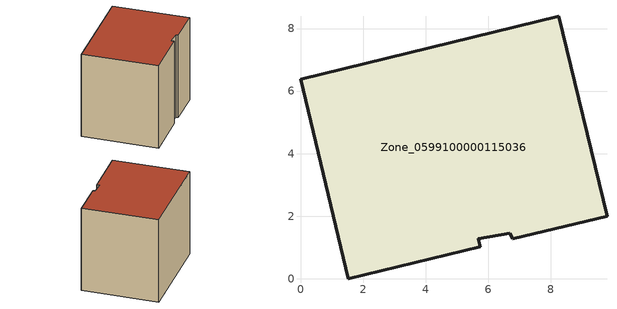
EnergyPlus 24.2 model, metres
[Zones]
Zone_0599100000115036
 floor ground (C_G): 6.69,1.45 5.69,1.27 5.75,1.02 1.53,0 0,6.38 8.26,8.39 9.8,2 6.79,1.27 z0
 wall outside (C_F): 1.53,0 5.75,1.02 5.69,1.27 6.69,1.45 6.79,1.27 9.8,2 8.26,8.39 0,6.38 1.53,0 z0:7.62
 roof outside (C_R): 5.69,1.27 6.69,1.45 6.79,1.27 9.8,2 8.26,8.39 0,6.38 1.53,0 5.75,1.02 z7.62
[BUILDING]
Pand.0599100000115036: North Axis=0; Terrain=City; Loads Convergence Tolerance Value=0.04; Temperature Convergence Tolerance Value=0.4; Solar Distribution=FullExterior; Maximum Number of Warmup Days=25; Minimum Number of Warmup Days=1
[Site:Location]
Rotterdam.The.Hague.AP_ZH_NLD Design_Conditions: Latitude=51.96; Longitude=4.45; Time Zone=1; Elevation=-4.5
[SITE:GROUNDTEMPERATURE:BUILDINGSURFACE]
18, 18, 18, 18, 18, 18, 18, 18, 18, 18, 18, 18
[MATERIAL] Thermal Absorptance=0.9; Solar Absorptance=0.7; Visible Absorptance=0.7
Name | Roughness | Thickness | Conductivity | Density | Specific Heat
G.TC.1965-1974 | MediumSmooth | 0.15 | 0.882353 | 540 | 1210
F.TC.1965-1974 | Rough | 0.3 | 0.697674 | 1920 | 840
R.TC.1965-1974 | MediumRough | 0.2 | 0.232558 | 1500 | 1000
[CONSTRUCTION]
C_G: G.TC.1965-1974
C_F: F.TC.1965-1974
C_R: R.TC.1965-1974
[ZONE]
Zone_0599100000115036: Type=1; Multiplier=1; Ceiling Height=Autocalculate; Volume=Autocalculate; Floor Area=autocalculate; Part of Total Floor Area=Yes
[ZONEINFILTRATION:DESIGNFLOWRATE]
Infil_Zone_0599100000115036: Zone or ZoneList or Space or SpaceList=Zone_0599100000115036; Schedule=AlwaysOn; Design Flow Rate Calculation Method=Flow/Area; Flow Rate per Floor Area=0.003; Constant Term Coefficient=1; Temperature Term Coefficient=0; Velocity Term Coefficient=0; Velocity Squared Term Coefficient=0
[HVACTEMPLATE:ZONE:IDEALLOADSAIRSYSTEM]
Zone_0599100000115036: Maximum Heating Supply Air Temperature=50; Minimum Cooling Supply Air Temperature=13; Maximum Heating Supply Air Humidity Ratio=0.0156; Minimum Cooling Supply Air Humidity Ratio=0.0077; Heating Limit=NoLimit; Cooling Limit=NoLimit; Dehumidification Control Type=ConstantSensibleHeatRatio; Cooling Sensible Heat Ratio=0.7; Dehumidification Setpoint=60; Humidification Control Type=None; Humidification Setpoint=30; Outdoor Air Method=None; Outdoor Air Flow Rate per Person=0.00944; Outdoor Air Flow Rate per Zone Floor Area=0; Outdoor Air Flow Rate per Zone=0; Demand Controlled Ventilation Type=None; Outdoor Air Economizer Type=NoEconomizer; Heat Recovery Type=None; Sensible Heat Recovery Effectiveness=0.7; Latent Heat Recovery Effectiveness=0.65
[ZONECONTROL:THERMOSTAT]
ThermostatControl_Zone_0599100000115036: Zone or ZoneList=Zone_0599100000115036; Control Type Schedule=DualSetpointControlType; Control 1=Thermostat_Zone_0599100000115036; Temperature Difference Between Cutout And Setpoint=0
[THERMOSTATSETPOINT:DUALSETPOINT]
Thermostat_Zone_0599100000115036: Heating Setpoint Temperature Schedule=HeatingSetpoint_Zone_0599100000115036; Cooling Setpoint Temperature Schedule=CoolingSetpoint_Zone_0599100000115036
[SCHEDULE:COMPACT]
HeatingSetpoint_Zone_0599100000115036: Through: 12/31, For: AllDays, Until: 24:00, 21
CoolingSetpoint_Zone_0599100000115036: Through: 12/31, For: AllDays, Until: 24:00, 24
DualSetpointControlType: Through: 12/31, For: AllDays, Until: 24:00, 4
AlwaysOn: Through: 12/31, For: AllDays, Until: 24:00, 1
